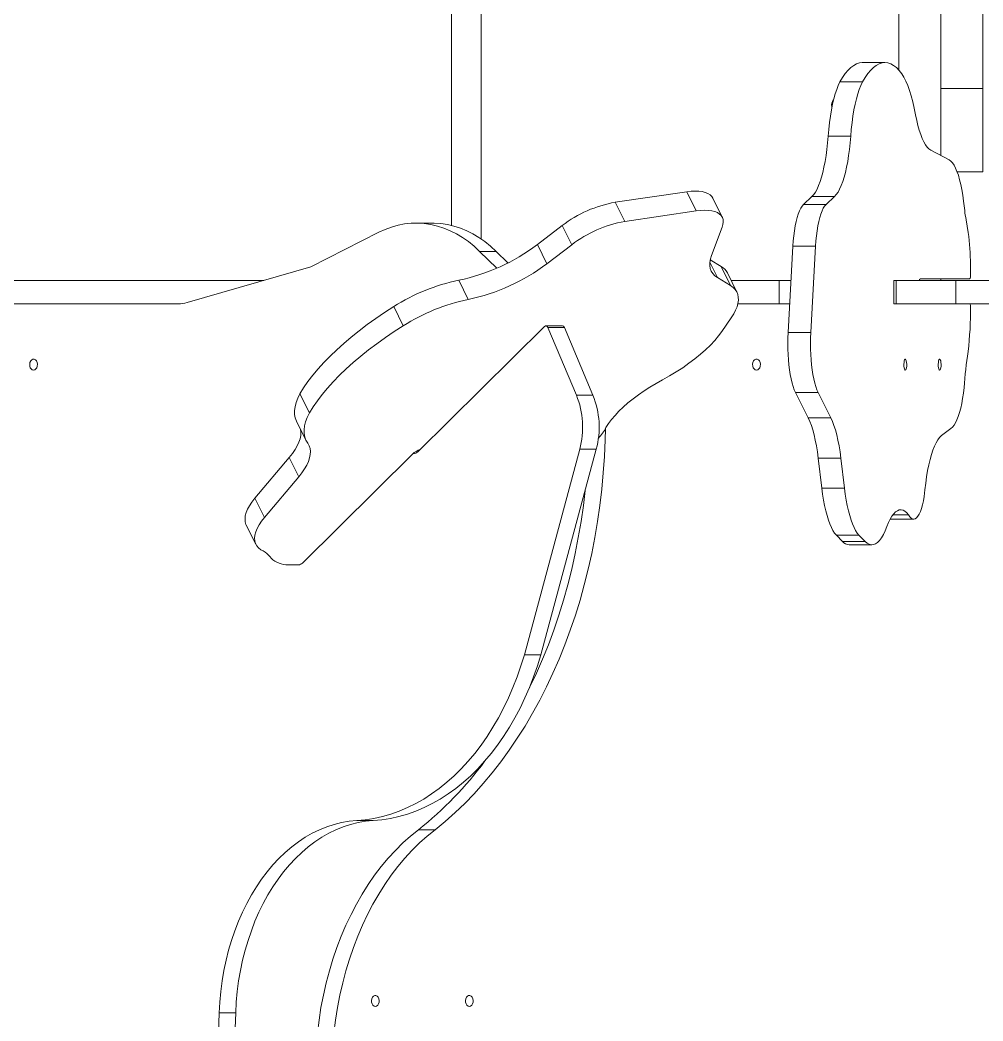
# Model space of a CAD drawing. Header units: millimetres. Extents: x -9848 to 7178, y -5300 to 6667.
# Drawn here: x -2428 to -1811, y 2068 to 2710 of the extents above; entities that cross this region are included whole.
import ezdxf

# ---------------------------------------------------------------- set-up
doc = ezdxf.new("R2010")
doc.units = ezdxf.units.MM
doc.layers.add('DIKOM_ОБЪЕКТ', color=7, linetype='Continuous')

msp = doc.modelspace()

# ---------------------------------------------------------------- linework, layer by layer
at = {"layer": 'DIKOM_ОБЪЕКТ', "color": 7, "linetype": 'Continuous', "lineweight": 15}
for p, q in [((-1865.08, 3750.13), (-1865.08, 2677.57)), ((-1838.08, 2622.79), (-1838.08, 3750.13)), ((-1811.08, 2865.47), (-1811.08, 2665.66)), ((-2151.58, 2849.92), (-2151.58, 2578.01)), ((-2132.58, 2569.38), (-2132.58, 2849.92)), ((-1873.95, 2682.23), (-1888.44, 2682.23)), ((-1902.69, 2669.83), (-1888.2, 2669.83)), ((-1811.08, 2665.66), (-1838.08, 2665.66)), ((-1811.08, 2665.66), (-1811.08, 2612.36)), ((-1910.29, 2635.04), (-1895.8, 2635.04)), ((-1832.79, 2620), (-1844.59, 2626.24)), ((-1827.65, 2612.36), (-1811.08, 2612.36)), ((-2046.68, 2592.8), (-2000.81, 2599.53)), ((-1994.72, 2587.25), (-2000.81, 2599.53)), ((-1920.63, 2596.5), (-1926.11, 2591.35)), ((-1920.63, 2596.5), (-1906.14, 2596.5)), ((-1906.14, 2596.5), (-1911.62, 2591.35)), ((-2040.58, 2580.51), (-2046.68, 2592.8)), ((-1978.08, 2583.16), (-1984.17, 2595.44)), ((-1926.11, 2591.35), (-1911.62, 2591.35)), ((-2040.58, 2580.51), (-1994.72, 2587.25)), ((-2163.53, 2579.45), (-2174.12, 2579.45)), ((-2096.53, 2565.76), (-2080.62, 2577.9)), ((-2074.53, 2565.61), (-2080.62, 2577.9)), ((-1820.55, 2573.44), (-1821.91, 2581.61)), ((-2241.67, 2551.46), (-2198.04, 2573.57)), ((-1978.18, 2576.79), (-1985, 2558.75)), ((-2090.44, 2553.47), (-2096.53, 2565.76)), ((-2090.44, 2553.47), (-2074.53, 2565.61)), ((-1932.83, 2564.61), (-1935.87, 2509.31)), ((-1932.83, 2564.61), (-1918.34, 2564.61)), ((-1918.34, 2564.61), (-1921.38, 2509.31)), ((-2122.59, 2550.57), (-2133.53, 2561.38)), ((-2133.53, 2561.38), (-2122.93, 2561.38)), ((-2115.43, 2553.96), (-2122.93, 2561.38)), ((-2241.67, 2551.46), (-2320.86, 2528.6)), ((-1981.14, 2544.54), (-1986.06, 2554.47)), ((-1985.82, 2555.98), (-1978.82, 2551.73)), ((-1972.73, 2539.44), (-1978.82, 2551.73)), ((-1819.12, 2552.94), (-1819.11, 2545.8)), ((-1968.72, 2535.25), (-1974.81, 2547.53)), ((-2271.7, 2542.79), (-2497.36, 2542.79)), ((-2140.83, 2530.56), (-2146.92, 2542.84)), ((-1981.14, 2544.54), (-1972.73, 2539.44)), ((-1941.68, 2542.79), (-1972.46, 2542.79)), ((-1941.68, 2542.79), (-1941.68, 2527.79)), ((-1941.68, 2542.79), (-1934.03, 2542.79)), ((-1868.27, 2542.79), (-1868.27, 2527.79)), ((-1868.27, 2542.79), (-1866.61, 2542.79)), ((-1866.61, 2542.79), (-1866.61, 2527.79)), ((-1828.51, 2542.79), (-1866.61, 2542.79)), ((-1851.14, 2543.79), (-1819.62, 2543.79)), ((-1838.08, 2542.79), (-1838.08, 2543.79)), ((-1828.51, 2542.79), (-1828.51, 2527.79)), ((-1828.51, 2542.79), (-1801.15, 2542.79)), ((-2326.53, 2527.8), (-2611.97, 2527.8)), ((-2182.42, 2513.72), (-2188.51, 2526)), ((-1941.68, 2527.79), (-1968.1, 2527.79)), ((-1941.68, 2527.79), (-1934.85, 2527.79)), ((-1868.27, 2527.79), (-1866.61, 2527.79)), ((-1828.51, 2527.79), (-1866.61, 2527.79)), ((-1828.51, 2527.79), (-1801.15, 2527.79)), ((-2173.03, 2433.05), (-2091.86, 2513.33)), ((-2080.46, 2513.69), (-2091.05, 2513.69)), ((-1972.31, 2518.86), (-1978.35, 2510.05)), ((-2071.54, 2469.28), (-2089.83, 2512.71)), ((-2089.83, 2512.71), (-2079.24, 2512.71)), ((-2060.95, 2469.28), (-2079.24, 2512.71)), ((-1935.87, 2509.31), (-1921.38, 2509.31)), ((-2242.59, 2457.86), (-2248.68, 2470.15)), ((-2071.54, 2469.28), (-2060.95, 2469.28)), ((-1931.15, 2470.91), (-1916.66, 2470.91)), ((-1931.15, 2470.91), (-1923.01, 2454.75)), ((-1916.66, 2470.91), (-1908.52, 2454.75)), ((-2250.75, 2452.46), (-2244.66, 2440.17)), ((-1923.01, 2454.75), (-1908.52, 2454.75)), ((-1837.7, 2443.43), (-1831.58, 2447.86)), ((-2176.46, 2431.58), (-2247.07, 2361.74)), ((-2104.83, 2303.08), (-2069.41, 2434.61)), ((-2094.23, 2303.08), (-2058.82, 2434.61)), ((-2069.41, 2434.61), (-2058.82, 2434.61)), ((-2277.48, 2403.21), (-2255.45, 2429.36)), ((-2249.36, 2417.07), (-2255.45, 2429.36)), ((-1916.6, 2428.94), (-1902.11, 2428.94)), ((-1916.6, 2428.94), (-1914.3, 2409.74)), ((-1902.11, 2428.94), (-1899.81, 2409.74)), ((-2271.39, 2390.92), (-2249.36, 2417.07)), ((-1914.3, 2409.74), (-1899.81, 2409.74)), ((-2271.39, 2390.92), (-2277.48, 2403.21)), ((-1868.82, 2392.56), (-1858.77, 2392.56)), ((-2282.96, 2386.07), (-2276.87, 2373.79)), ((-1869.96, 2389.82), (-1870.49, 2389.89)), ((-1869.96, 2389.82), (-1855.47, 2389.82)), ((-1905.01, 2379.67), (-1890.52, 2379.67)), ((-1905.01, 2379.67), (-1901.04, 2375.62)), ((-1890.52, 2379.67), (-1886.55, 2375.62)), ((-1901.04, 2375.62), (-1886.55, 2375.62)), ((-1896.73, 2373.48), (-1882.24, 2373.48)), ((-2265.93, 2363.8), (-2268.65, 2366.81)), ((-2254.67, 2360.62), (-2249.66, 2360.59)), ((-2104.83, 2303.08), (-2094.23, 2303.08)), ((-2212.27, 2196.83), (-2201.67, 2196.83)), ((-2172.67, 2191), (-2162.08, 2191)), ((-2300.37, 2073.74), (-2301.53, 2042.37)), ((-2300.37, 2073.74), (-2289.77, 2073.74)), ((-2289.77, 2073.74), (-2290.94, 2042.37))]:
    msp.add_line(p, q, dxfattribs=at)
at = {"layer": 'DIKOM_ОБЪЕКТ', "color": 7, "linetype": 'Continuous', "lineweight": 15, "flags": 128}
for points in [[(-1902.69, 2669.83), (-1901, 2672.71), (-1899.27, 2675.22), (-1897.5, 2677.36), (-1895.71, 2679.12), (-1893.9, 2680.49), (-1892.06, 2681.46), (-1890.22, 2682.04), (-1888.44, 2682.23)], [(-1888.2, 2669.83), (-1886.51, 2672.71), (-1884.78, 2675.22), (-1883.01, 2677.36), (-1881.22, 2679.12), (-1879.41, 2680.49), (-1877.58, 2681.46), (-1875.73, 2682.04), (-1873.88, 2682.23), (-1872.04, 2682.02), (-1870.19, 2681.41), (-1868.36, 2680.4), (-1866.55, 2679.01), (-1864.76, 2677.22), (-1863, 2675.06)], [(-1863, 2675.06), (-1861.71, 2672.91), (-1860.46, 2670.41), (-1859.27, 2667.57), (-1858.13, 2664.4), (-1857.05, 2660.91), (-1856.04, 2657.14), (-1855.11, 2653.09), (-1854.25, 2648.79)], [(-1910.29, 2635.04), (-1909.91, 2639.5), (-1909.43, 2643.81), (-1908.86, 2647.96), (-1908.21, 2651.9), (-1907.46, 2655.61), (-1906.64, 2659.07), (-1905.75, 2662.24), (-1904.78, 2665.1), (-1903.76, 2667.64), (-1902.69, 2669.83)], [(-1895.8, 2635.04), (-1895.42, 2639.5), (-1894.95, 2643.81), (-1894.38, 2647.96), (-1893.72, 2651.9), (-1892.97, 2655.61), (-1892.15, 2659.07), (-1891.26, 2662.24), (-1890.3, 2665.1), (-1889.27, 2667.64), (-1888.2, 2669.83)], [(-1844.59, 2626.24), (-1845.73, 2627.03), (-1846.86, 2628.18), (-1847.95, 2629.67), (-1849.01, 2631.5), (-1850.02, 2633.66), (-1850.99, 2636.13), (-1851.9, 2638.9), (-1852.75, 2641.95), (-1853.54, 2645.25), (-1854.25, 2648.79)], [(-1910.29, 2635.04), (-1910.65, 2630.78), (-1911.09, 2626.66), (-1911.63, 2622.68), (-1912.24, 2618.89), (-1912.93, 2615.3), (-1913.7, 2611.94), (-1914.53, 2608.84), (-1915.43, 2606), (-1916.38, 2603.46), (-1917.38, 2601.22), (-1918.43, 2599.31), (-1919.52, 2597.73), (-1920.63, 2596.5)], [(-1895.8, 2635.04), (-1896.16, 2630.78), (-1896.61, 2626.66), (-1897.14, 2622.68), (-1897.75, 2618.89), (-1898.44, 2615.3), (-1899.21, 2611.94), (-1900.04, 2608.84), (-1900.94, 2606), (-1901.89, 2603.46), (-1902.9, 2601.22), (-1903.94, 2599.31), (-1905.03, 2597.73), (-1906.14, 2596.5)], [(-1832.79, 2620), (-1831.72, 2619.23), (-1830.67, 2618.1), (-1829.64, 2616.6), (-1828.66, 2614.75), (-1827.73, 2612.57), (-1826.84, 2610.07), (-1826.02, 2607.27), (-1825.27, 2604.2), (-1824.6, 2600.89), (-1824, 2597.35), (-1823.49, 2593.61)], [(-1984.17, 2595.44), (-1984.87, 2596.53), (-1985.94, 2597.58), (-1987.31, 2598.44), (-1988.96, 2599.12), (-1990.88, 2599.6), (-1993.05, 2599.89), (-1995.44, 2599.97), (-1998.04, 2599.85), (-2000.81, 2599.53)], [(-1932.83, 2564.61), (-1932.59, 2568.07), (-1932.26, 2571.41), (-1931.85, 2574.6), (-1931.35, 2577.61), (-1930.78, 2580.42), (-1930.13, 2582.98), (-1929.43, 2585.27), (-1928.66, 2587.28), (-1927.85, 2588.97), (-1926.99, 2590.33), (-1926.11, 2591.35)], [(-1918.34, 2564.61), (-1918.1, 2568.07), (-1917.77, 2571.41), (-1917.36, 2574.6), (-1916.86, 2577.61), (-1916.29, 2580.42), (-1915.65, 2582.98), (-1914.94, 2585.27), (-1914.17, 2587.28), (-1913.36, 2588.97), (-1912.5, 2590.33), (-1911.62, 2591.35)], [(-1978.18, 2576.79), (-1977.66, 2578.53), (-1977.46, 2580.16), (-1977.58, 2581.67), (-1978.02, 2583.04), (-1978.78, 2584.25), (-1979.85, 2585.29), (-1981.22, 2586.15), (-1982.87, 2586.83), (-1984.79, 2587.31), (-1986.95, 2587.6), (-1989.35, 2587.68), (-1991.94, 2587.57), (-1994.72, 2587.25)], [(-2133.53, 2561.38), (-2137.06, 2564.65), (-2140.73, 2567.62), (-2144.51, 2570.28), (-2148.4, 2572.61), (-2152.38, 2574.61), (-2156.44, 2576.28), (-2160.56, 2577.6), (-2164.73, 2578.56), (-2168.94, 2579.18), (-2173.16, 2579.44), (-2177.38, 2579.34), (-2181.6, 2578.89), (-2185.78, 2578.08), (-2189.93, 2576.92), (-2194.02, 2575.42), (-2198.04, 2573.57)], [(-2122.93, 2561.38), (-2126.47, 2564.65), (-2130.13, 2567.62), (-2133.92, 2570.28), (-2137.81, 2572.61), (-2141.79, 2574.61), (-2145.85, 2576.28), (-2149.97, 2577.6), (-2154.14, 2578.56), (-2158.34, 2579.18), (-2162.56, 2579.44), (-2163.53, 2579.45)], [(-1985, 2558.75), (-1985.71, 2556.48), (-1986.08, 2554.32), (-1986.1, 2552.29), (-1985.78, 2550.41), (-1985.12, 2548.68), (-1984.12, 2547.12), (-1982.79, 2545.74), (-1981.14, 2544.54)], [(-1972.31, 2518.86), (-1970.78, 2521.27), (-1969.56, 2523.61), (-1968.64, 2525.88), (-1968.04, 2528.04), (-1967.76, 2530.1), (-1967.8, 2532.03), (-1968.16, 2533.82), (-1968.84, 2535.47), (-1969.83, 2536.97), (-1971.13, 2538.29), (-1972.73, 2539.44)], [(-2188.51, 2526), (-2194.34, 2522.25), (-2199.99, 2518.42), (-2205.46, 2514.51), (-2210.71, 2510.54), (-2215.75, 2506.51), (-2220.54, 2502.46), (-2225.08, 2498.37), (-2229.35, 2494.28), (-2233.34, 2490.18), (-2237.04, 2486.1), (-2240.43, 2482.04), (-2243.51, 2478.02), (-2246.26, 2474.05), (-2248.68, 2470.15)], [(-2182.42, 2513.72), (-2188.25, 2509.97), (-2193.9, 2506.13), (-2199.37, 2502.22), (-2204.62, 2498.25), (-2209.65, 2494.23), (-2214.45, 2490.17), (-2218.99, 2486.08), (-2223.26, 2481.99), (-2227.25, 2477.89), (-2230.95, 2473.81), (-2234.34, 2469.75), (-2237.42, 2465.74), (-2240.17, 2461.77), (-2242.59, 2457.86)], [(-2089.83, 2512.71), (-2090.01, 2513.04), (-2090.22, 2513.32), (-2090.48, 2513.52), (-2090.75, 2513.65), (-2091.04, 2513.69), (-2091.33, 2513.65), (-2091.61, 2513.53), (-2091.86, 2513.33)], [(-2016.4, 2479.08), (-2011.93, 2481.57), (-2007.6, 2484.18), (-2003.42, 2486.88), (-1999.42, 2489.67), (-1995.62, 2492.52), (-1992.05, 2495.43), (-1988.74, 2498.36), (-1985.69, 2501.31), (-1982.93, 2504.25), (-1980.48, 2507.17), (-1978.35, 2510.05)], [(-1931.15, 2470.91), (-1931.93, 2472.67), (-1932.67, 2474.72), (-1933.35, 2477.06), (-1933.97, 2479.64), (-1934.51, 2482.45), (-1934.98, 2485.45), (-1935.37, 2488.63), (-1935.68, 2491.93), (-1935.9, 2495.34), (-1936.03, 2498.82), (-1936.06, 2502.33), (-1936.01, 2505.84), (-1935.87, 2509.31)], [(-1916.66, 2470.91), (-1917.45, 2472.67), (-1918.18, 2474.72), (-1918.86, 2477.06), (-1919.48, 2479.64), (-1920.02, 2482.45), (-1920.49, 2485.45), (-1920.88, 2488.63), (-1921.19, 2491.93), (-1921.41, 2495.34), (-1921.54, 2498.82), (-1921.58, 2502.33), (-1921.52, 2505.84), (-1921.38, 2509.31)], [(-2419.26, 2485.3), (-2418.46, 2485.48), (-2417.74, 2486.03), (-2417.19, 2486.88), (-2416.86, 2487.94), (-2416.79, 2489.08), (-2416.99, 2490.2), (-2417.44, 2491.17), (-2418.08, 2491.87), (-2418.86, 2492.25), (-2419.67, 2492.25), (-2420.44, 2491.87), (-2421.09, 2491.17), (-2421.53, 2490.2), (-2421.73, 2489.08), (-2421.67, 2487.94), (-2421.34, 2486.88), (-2420.79, 2486.03), (-2420.07, 2485.48), (-2419.26, 2485.3)], [(-1956.15, 2485.29), (-1956.95, 2485.48), (-1957.67, 2486.03), (-1958.22, 2486.87), (-1958.55, 2487.93), (-1958.62, 2489.08), (-1958.42, 2490.19), (-1957.97, 2491.16), (-1957.33, 2491.87), (-1956.56, 2492.24), (-1955.74, 2492.24), (-1954.97, 2491.87), (-1954.33, 2491.16), (-1953.88, 2490.19), (-1953.68, 2489.08), (-1953.75, 2487.93), (-1954.07, 2486.87), (-1954.63, 2486.03), (-1955.34, 2485.48), (-1956.15, 2485.29)], [(-1860.84, 2485.29), (-1861.14, 2485.48), (-1861.4, 2486.03), (-1861.6, 2486.87), (-1861.72, 2487.93), (-1861.74, 2489.08), (-1861.67, 2490.19), (-1861.51, 2491.16), (-1861.27, 2491.87), (-1860.99, 2492.24), (-1860.69, 2492.24), (-1860.41, 2491.87), (-1860.18, 2491.16), (-1860.01, 2490.19), (-1859.94, 2489.08), (-1859.96, 2487.93), (-1860.08, 2486.87), (-1860.29, 2486.03), (-1860.55, 2485.48), (-1860.84, 2485.29)], [(-1838.84, 2485.29), (-1839.14, 2485.48), (-1839.4, 2486.03), (-1839.6, 2486.87), (-1839.72, 2487.93), (-1839.75, 2489.08), (-1839.67, 2490.19), (-1839.51, 2491.16), (-1839.27, 2491.87), (-1838.99, 2492.24), (-1838.69, 2492.24), (-1838.41, 2491.87), (-1838.18, 2491.16), (-1838.01, 2490.19), (-1837.94, 2489.08), (-1837.96, 2487.93), (-1838.08, 2486.87), (-1838.29, 2486.03), (-1838.55, 2485.48), (-1838.84, 2485.29)], [(-2016.4, 2479.08), (-2020.45, 2476.84), (-2024.38, 2474.48), (-2028.18, 2472.04), (-2031.81, 2469.51), (-2035.26, 2466.93), (-2038.5, 2464.3), (-2041.51, 2461.64), (-2044.28, 2458.97), (-2046.78, 2456.3), (-2049, 2453.65), (-2050.94, 2451.04), (-2052.56, 2448.49)], [(-2248.68, 2470.15), (-2250.06, 2467.29), (-2251.08, 2464.53), (-2251.75, 2461.88), (-2252.07, 2459.35), (-2252.02, 2456.97), (-2251.61, 2454.73), (-2250.85, 2452.66), (-2250.75, 2452.46)], [(-1823.14, 2474.17), (-1823.58, 2470.59), (-1824.1, 2467.18), (-1824.7, 2463.96), (-1825.37, 2460.96), (-1826.11, 2458.2), (-1826.91, 2455.71), (-1827.77, 2453.51), (-1828.67, 2451.61), (-1829.61, 2450.02), (-1830.58, 2448.77), (-1831.58, 2447.86)], [(-2242.59, 2457.86), (-2243.96, 2455), (-2244.99, 2452.24), (-2245.66, 2449.59), (-2245.98, 2447.07), (-2245.93, 2444.68), (-2245.52, 2442.44), (-2244.76, 2440.37), (-2243.64, 2438.47)], [(-1923.01, 2454.75), (-1921.98, 2452.5), (-1921.01, 2449.93), (-1920.1, 2447.06), (-1919.25, 2443.91), (-1918.47, 2440.5), (-1917.76, 2436.85), (-1917.14, 2432.99), (-1916.6, 2428.94)], [(-1908.52, 2454.75), (-1907.5, 2452.5), (-1906.52, 2449.93), (-1905.61, 2447.06), (-1904.76, 2443.91), (-1903.98, 2440.5), (-1903.27, 2436.85), (-1902.65, 2432.99), (-1902.11, 2428.94)], [(-2255.45, 2429.36), (-2253.45, 2431.89), (-2251.74, 2434.37), (-2250.35, 2436.8), (-2249.27, 2439.14), (-2248.52, 2441.39), (-2248.1, 2443.54), (-2248.01, 2445.56), (-2248.24, 2447.39)], [(-2052.98, 2447.65), (-2053.12, 2440.64), (-2053.57, 2430.09), (-2054.27, 2419.58), (-2055.24, 2409.1), (-2056.47, 2398.68), (-2057.96, 2388.32), (-2059.7, 2378.05), (-2061.7, 2367.87), (-2063.96, 2357.79), (-2066.46, 2347.84), (-2069.21, 2338.01), (-2072.2, 2328.33), (-2075.43, 2318.8), (-2078.9, 2309.44), (-2082.6, 2300.25), (-2086.52, 2291.26), (-2090.67, 2282.47), (-2095.03, 2273.89), (-2099.61, 2265.53), (-2104.39, 2257.4), (-2109.37, 2249.52), (-2114.54, 2241.89), (-2119.9, 2234.52), (-2125.44, 2227.42), (-2131.16, 2220.6), (-2137.04, 2214.07), (-2143.08, 2207.84), (-2149.27, 2201.91), (-2155.61, 2196.29), (-2162.08, 2191)], [(-1848.68, 2404.34), (-1848.28, 2408.73), (-1847.79, 2412.97), (-1847.21, 2417.05), (-1846.55, 2420.93), (-1845.81, 2424.6), (-1844.99, 2428.02), (-1844.11, 2431.17), (-1843.16, 2434.03), (-1842.16, 2436.58), (-1841.1, 2438.82), (-1840, 2440.71), (-1838.87, 2442.25), (-1837.7, 2443.43)], [(-2249.36, 2417.07), (-2247.35, 2419.6), (-2245.65, 2422.09), (-2244.26, 2424.51), (-2243.18, 2426.86), (-2242.43, 2429.11), (-2242, 2431.25), (-2241.92, 2433.27), (-2242.16, 2435.16), (-2242.74, 2436.89), (-2243.64, 2438.47)], [(-2065.93, 2408.18), (-2067.06, 2398.68), (-2068.55, 2388.32), (-2070.3, 2378.05), (-2072.3, 2367.87), (-2074.55, 2357.79), (-2077.05, 2347.84), (-2079.8, 2338.01), (-2082.79, 2328.33), (-2086.02, 2318.8), (-2089.49, 2309.44), (-2093.19, 2300.25), (-2097.12, 2291.26), (-2101.26, 2282.47), (-2102.25, 2280.47)], [(-1905.01, 2379.67), (-1906.1, 2380.96), (-1907.16, 2382.58), (-1908.18, 2384.52), (-1909.15, 2386.77), (-1910.08, 2389.32), (-1910.95, 2392.14), (-1911.76, 2395.22), (-1912.51, 2398.55), (-1913.18, 2402.09), (-1913.78, 2405.83), (-1914.3, 2409.74)], [(-1890.52, 2379.67), (-1891.61, 2380.96), (-1892.67, 2382.58), (-1893.69, 2384.52), (-1894.66, 2386.77), (-1895.59, 2389.32), (-1896.46, 2392.14), (-1897.27, 2395.22), (-1898.02, 2398.55), (-1898.69, 2402.09), (-1899.29, 2405.83), (-1899.81, 2409.74)], [(-1848.68, 2404.34), (-1849.19, 2401.55), (-1849.77, 2398.99), (-1850.43, 2396.7), (-1851.15, 2394.71), (-1851.92, 2393.03), (-1852.73, 2391.68), (-1853.58, 2390.69), (-1854.45, 2390.07), (-1855.33, 2389.83), (-1856.21, 2389.95), (-1857.09, 2390.46), (-1857.94, 2391.33), (-1858.77, 2392.56)], [(-2277.48, 2403.21), (-2279.35, 2400.83), (-2280.9, 2398.49), (-2282.13, 2396.23), (-2283.03, 2394.05), (-2283.59, 2391.98), (-2283.8, 2390.02), (-2283.66, 2388.21), (-2283.17, 2386.54), (-2282.96, 2386.07)], [(-1872.57, 2385.15), (-1871.56, 2387.67), (-1870.5, 2389.87), (-1869.39, 2391.74), (-1868.25, 2393.28), (-1867.09, 2394.46), (-1865.9, 2395.28), (-1864.7, 2395.74), (-1863.5, 2395.83), (-1862.29, 2395.56), (-1861.1, 2394.92), (-1859.92, 2393.92), (-1858.77, 2392.56)], [(-2271.39, 2390.92), (-2273.25, 2388.54), (-2274.81, 2386.21), (-2276.04, 2383.94), (-2276.94, 2381.76), (-2277.49, 2379.69), (-2277.7, 2377.74), (-2277.57, 2375.92), (-2277.08, 2374.26), (-2276.25, 2372.76), (-2275.09, 2371.44), (-2273.6, 2370.3)], [(-1872.57, 2385.15), (-1873.7, 2382.39), (-1874.87, 2379.98), (-1876.09, 2377.93), (-1877.35, 2376.26), (-1878.64, 2374.97), (-1879.95, 2374.08), (-1881.27, 2373.58), (-1882.6, 2373.49), (-1883.93, 2373.8), (-1885.25, 2374.51), (-1886.55, 2375.62)], [(-2212.27, 2196.83), (-2206.74, 2197.33), (-2201.23, 2198.19), (-2195.76, 2199.4), (-2190.33, 2200.96), (-2184.96, 2202.87), (-2179.65, 2205.12), (-2174.42, 2207.71), (-2169.28, 2210.64), (-2164.25, 2213.89), (-2159.32, 2217.47), (-2154.51, 2221.35), (-2149.83, 2225.54), (-2145.29, 2230.03), (-2140.9, 2234.81), (-2136.67, 2239.86), (-2132.61, 2245.18), (-2128.72, 2250.75), (-2125.02, 2256.57), (-2121.5, 2262.62), (-2118.19, 2268.9), (-2115.08, 2275.37), (-2112.18, 2282.04), (-2109.51, 2288.89), (-2107.05, 2295.91), (-2104.83, 2303.08)], [(-2201.67, 2196.83), (-2196.15, 2197.33), (-2190.64, 2198.19), (-2185.17, 2199.4), (-2179.74, 2200.96), (-2174.36, 2202.87), (-2169.06, 2205.12), (-2163.83, 2207.71), (-2158.69, 2210.64), (-2153.65, 2213.89), (-2148.72, 2217.47), (-2143.91, 2221.35), (-2139.24, 2225.54), (-2134.7, 2230.03), (-2130.31, 2234.81), (-2126.08, 2239.86), (-2122.01, 2245.18), (-2118.13, 2250.75), (-2114.42, 2256.57), (-2110.91, 2262.62), (-2107.6, 2268.9), (-2104.49, 2275.37), (-2101.59, 2282.04), (-2098.91, 2288.89), (-2096.46, 2295.91), (-2094.23, 2303.08)], [(-2212.27, 2196.83), (-2217.11, 2196.37), (-2221.93, 2195.54), (-2226.71, 2194.36), (-2231.44, 2192.82), (-2236.11, 2190.93), (-2240.7, 2188.7), (-2245.2, 2186.13), (-2249.6, 2183.23), (-2253.88, 2180), (-2258.04, 2176.46), (-2262.06, 2172.62), (-2265.93, 2168.48), (-2269.64, 2164.06), (-2273.18, 2159.36), (-2276.54, 2154.41), (-2279.71, 2149.22), (-2282.68, 2143.8), (-2285.45, 2138.17), (-2288, 2132.33), (-2290.33, 2126.32), (-2292.43, 2120.14), (-2294.3, 2113.81), (-2295.93, 2107.35), (-2297.32, 2100.78), (-2298.46, 2094.12), (-2299.35, 2087.38), (-2299.98, 2080.58), (-2300.37, 2073.74)], [(-2201.67, 2196.83), (-2206.52, 2196.37), (-2211.34, 2195.54), (-2216.12, 2194.36), (-2220.85, 2192.82), (-2225.52, 2190.93), (-2230.11, 2188.7), (-2234.61, 2186.13), (-2239.01, 2183.23), (-2243.29, 2180), (-2247.45, 2176.46), (-2251.47, 2172.62), (-2255.34, 2168.48), (-2259.05, 2164.06), (-2262.59, 2159.36), (-2265.95, 2154.41), (-2269.12, 2149.22), (-2272.09, 2143.8), (-2274.85, 2138.17), (-2277.41, 2132.33), (-2279.74, 2126.32), (-2281.84, 2120.14), (-2283.71, 2113.81), (-2285.34, 2107.35), (-2286.73, 2100.78), (-2287.86, 2094.12), (-2288.75, 2087.38), (-2289.39, 2080.58), (-2289.77, 2073.74)], [(-2238.61, 2044.48), (-2238.14, 2052.7), (-2237.4, 2060.88), (-2236.4, 2069), (-2235.13, 2077.04), (-2233.6, 2085), (-2231.82, 2092.84), (-2229.77, 2100.56), (-2227.48, 2108.14), (-2224.94, 2115.56), (-2222.16, 2122.8), (-2219.14, 2129.86), (-2215.9, 2136.71), (-2212.43, 2143.35), (-2208.75, 2149.74), (-2204.87, 2155.9), (-2200.79, 2161.79), (-2196.52, 2167.4), (-2192.07, 2172.74), (-2187.45, 2177.77), (-2182.67, 2182.5), (-2177.74, 2186.91), (-2172.67, 2191)], [(-2228.01, 2044.48), (-2227.55, 2052.7), (-2226.81, 2060.88), (-2225.81, 2069), (-2224.54, 2077.04), (-2223.01, 2085), (-2221.22, 2092.84), (-2219.18, 2100.56), (-2216.88, 2108.14), (-2214.34, 2115.56), (-2211.56, 2122.8), (-2208.55, 2129.86), (-2205.3, 2136.71), (-2201.84, 2143.35), (-2198.16, 2149.74), (-2194.28, 2155.9), (-2190.19, 2161.79), (-2185.92, 2167.4), (-2181.48, 2172.74), (-2176.86, 2177.77), (-2172.08, 2182.5), (-2167.15, 2186.91), (-2162.08, 2191)], [(-2200.31, 2077.87), (-2201.11, 2078.06), (-2201.83, 2078.61), (-2202.38, 2079.45), (-2202.71, 2080.51), (-2202.78, 2081.66), (-2202.58, 2082.77), (-2202.13, 2083.74), (-2201.49, 2084.45), (-2200.71, 2084.82), (-2199.9, 2084.82), (-2199.13, 2084.45), (-2198.48, 2083.74), (-2198.04, 2082.77), (-2197.84, 2081.66), (-2197.9, 2080.51), (-2198.23, 2079.45), (-2198.78, 2078.61), (-2199.5, 2078.06), (-2200.31, 2077.87)], [(-2140.13, 2077.87), (-2140.93, 2078.06), (-2141.65, 2078.61), (-2142.2, 2079.45), (-2142.53, 2080.51), (-2142.6, 2081.66), (-2142.4, 2082.77), (-2141.95, 2083.74), (-2141.31, 2084.44), (-2140.53, 2084.82), (-2139.72, 2084.82), (-2138.95, 2084.44), (-2138.3, 2083.74), (-2137.86, 2082.77), (-2137.66, 2081.66), (-2137.72, 2080.51), (-2138.05, 2079.45), (-2138.6, 2078.6), (-2139.32, 2078.06), (-2140.13, 2077.87)]]:
    msp.add_lwpolyline(points, dxfattribs=at)
at = {"layer": 'DIKOM_ОБЪЕКТ', "color": 7, "linetype": 'Continuous', "lineweight": 15}
for centre, radius, start, end in [((-1904.13, 2655.47), 3.95, 133.03846, 201.58549), ((-2032.88, 2515.23), 78.79, 100.08596, 127.30117), ((-1650.95, 2610.14), 173.33, 185.47215, 189.47678), ((-2026.78, 2502.93), 78.8, 100.08814, 127.30018), ((-1968.29, 2552.79), 149.17, 0.0581, 7.95605), ((-2172.42, 2665.78), 125.55, 281.7203, 307.19226), ((-2166.34, 2653.5), 125.56, 281.72116, 307.1914), ((-1983.85, 2542.91), 10.15, 27.06999, 60.31215), ((-1821.44, 2545.33), 2.38, 319.71626, 11.43309), ((-2121.95, 2421.38), 124, 101.61846, 122.46734), ((-1850.73, 2542.57), 1.28, 108.37213, 170.33647), ((-2326.55, 2548.21), 20.41, 270.06637, 286.19113), ((-2115.86, 2409.1), 123.99, 101.61752, 122.46828), ((-2031.43, 2523.22), 212.37, 352.96664, 0.71421), ((-1821.31, 2526.3), 2.27, 349.01297, 41.10311), ((-2080.56, 2512.31), 1.38, 16.83313, 85.62311), ((-1458.3, 2446.67), 365.88, 172.05961, 175.68954), ((-2122.01, 2448.78), 54.48, 344.92709, 22.10812), ((-2111.42, 2448.78), 54.48, 344.92709, 22.10812), ((-2075.3, 2459.84), 25.41, 314.7508, 333.46443), ((-2167.38, 2421.85), 13.31, 108.45185, 133.01037), ((-2175.49, 2435.32), 3.35, 261.4796, 317.25549), ((-1896.44, 2379.46), 5.99, 219.88237, 267.18573), ((-2279.02, 2357.37), 14.02, 42.32712, 67.2806), ((-2255.69, 2378.5), 17.92, 235.16639, 273.27132), ((-2249.96, 2364.75), 4.17, 274.17107, 313.75783), ((-2320.08, 2376.06), 236.6, 308.53872, 323.41797)]:
    msp.add_arc(centre, radius, start, end, dxfattribs=at)

doc.saveas('drawing.dxf')
